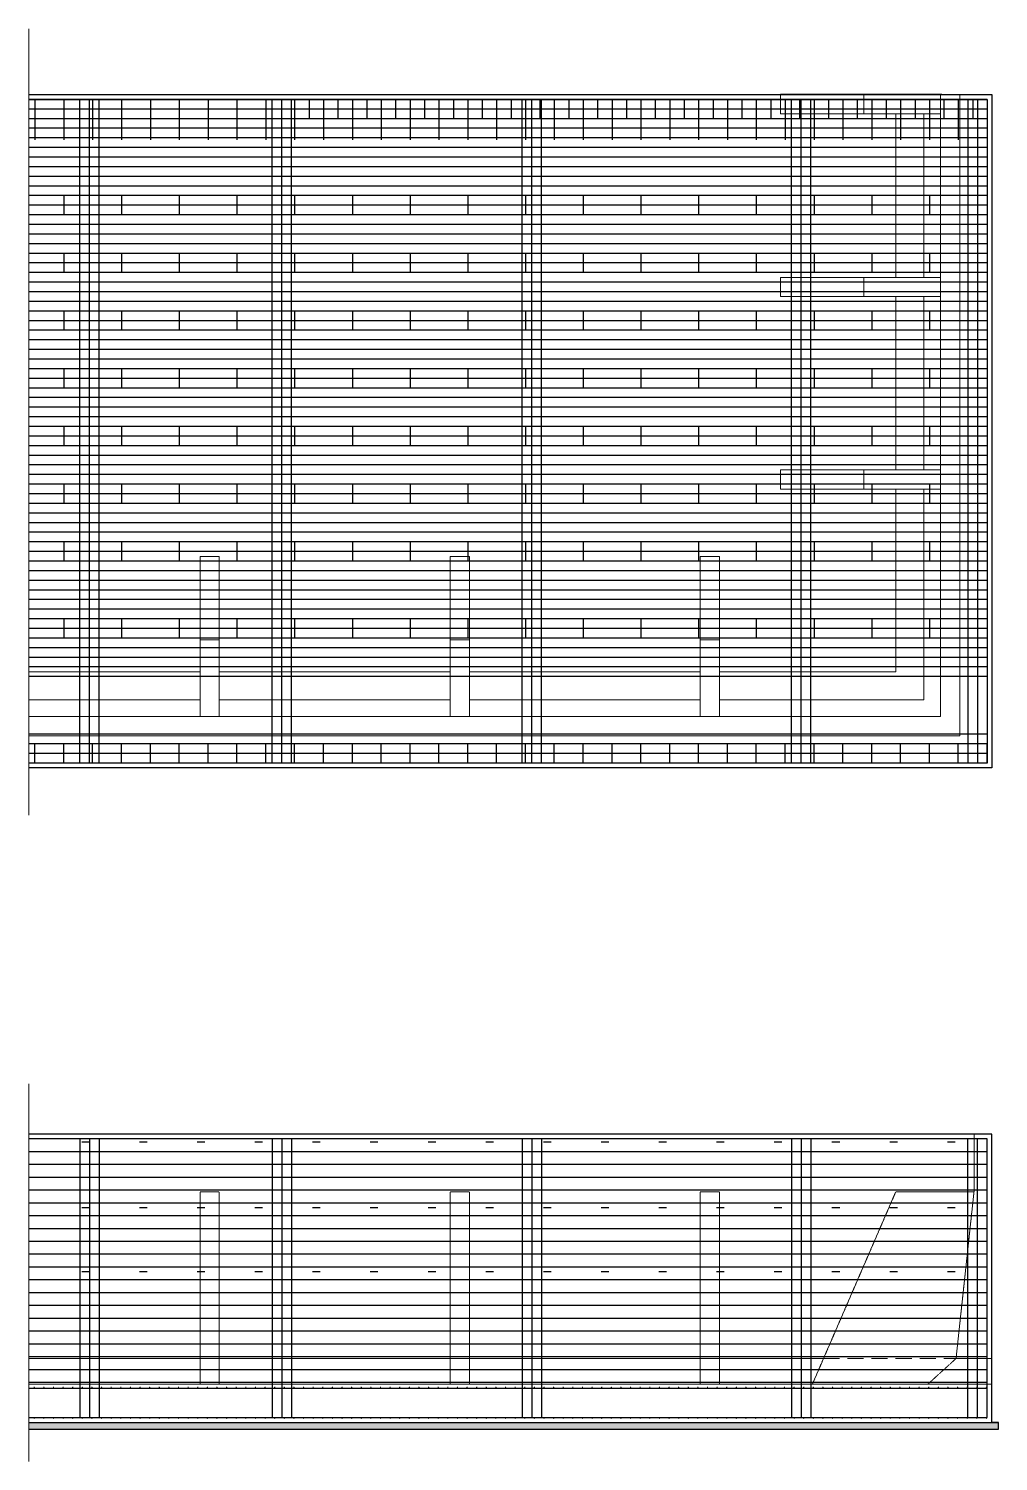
# Model space of a CAD drawing. Header units: centimetres. Extents: x 21448 to 61951, y 7284 to 18464.
# Drawn here: x 60438 to 61951, y 12294 to 14528 of the extents above; entities that cross this region are included whole.
import ezdxf

# ---------------------------------------------------------------- set-up
doc = ezdxf.new("R2010")
doc.units = ezdxf.units.CM
doc.header["$MEASUREMENT"] = 0
doc.linetypes.add('HIDDEN', pattern=[0.375, 0.25, -0.125])
doc.linetypes.add('HIDDEN2', pattern=[0.1875, 0.125, -0.0625])
for name, color, linetype, lineweight in [('DIM', 177, 'Continuous', 20), ('KHUAT', 254, 'HIDDEN', 15), ('THAY', 7, 'Continuous', 25), ('THEPDAI', 3, 'Continuous', 30)]:
    doc.layers.add(name, color=color, linetype=linetype, lineweight=lineweight)
doc.layers.add('Thep chu', color=1, linetype='Continuous')

msp = doc.modelspace()

# ---------------------------------------------------------------- hatches: boundary and pattern name
at = {"layer": 'DIM'}
h = msp.add_hatch(dxfattribs=at)
h.set_pattern_fill('AR-CONC', color=256, style=0)
h.set_pattern_definition([(50, (-7e-12, -301.989), (7.1726018, -0.62752135), [0.75, -8.25]), (355, (-7e-12, -301.989), (-1.3875133, 7.5219213), [0.6, -6.6]), (100.4514, (0.598, -302.041), (5.7850938, 6.8943954), [0.6374019, -7.0114211]), (46.1842, (-7e-12, -299.989), (10.6724105, -1.6551901), [1.125, -12.375]), (96.6356, (0.889, -300.127), (9.346627, 9.7411787), [0.9561029, -10.51713]), (351.1842, (-7e-12, -299.989), (9.3466195, 9.741186), [0.9, -9.9]), (21, (1, -300.489), (5.9690705, -4.0261889), [0.75, -8.25]), (326, (1, -300.489), (2.4331533, 7.25150045), [0.6, -6.6]), (71.4514, (1.4974, -300.824), (8.4022263, 3.225305), [0.6374019, -7.0114211]), (37.5, (-7e-12, -301.9887), (0.12159855, 3.32893854), [0, -6.52, 0, -6.7, 0, -6.625]), (7.5, (-7e-12, -301.9887), (2.63069537, 3.94411712), [0, -3.82, 0, -6.37, 0, -2.525]), (327.5, (-2.23, -301.9887), (5.33822436, -0.22554872), [0, -2.5, 0, -7.8, 0, -10.35]), (317.5, (-3.23, -301.9887), (5.8318617, 1.00104982), [0, -3.25, 0, -5.18, 0, -7.35])])
h.paths.add_polyline_path([(61950.7, 12354.2), (60438.4, 12354.2), (60438.4, 12344.2), (61950.7, 12344.2)])

# ---------------------------------------------------------------- linework, layer by layer
for p, q in [((60438.4, 13301.5), (60438.4, 14528.1)), ((60438.4, 12293.8), (60438.4, 12882.6))]:
    msp.add_line(p, q, dxfattribs=at)
at = {"layer": 'KHUAT', "color": 4, "linetype": 'Continuous'}
for p, q in [((61610.7, 14425.2), (61610.7, 14395.2)), ((61740.7, 14425.2), (61740.7, 14395.2)), ((61860.7, 14425.2), (61860.7, 13455.2)), ((61890.7, 14425.2), (61890.7, 13425.2)), ((61860.7, 14395.2), (61610.7, 14395.2)), ((61790.7, 14395.2), (61790.7, 14140.2)), ((61834.7, 14395.2), (61834.7, 14140.2)), ((61610.7, 14140.2), (61610.7, 14110.2)), ((61860.7, 14140.2), (61610.7, 14140.2)), ((61740.7, 14140.2), (61740.7, 14110.2)), ((61860.7, 14110.2), (61610.7, 14110.2)), ((61790.7, 14110.2), (61790.7, 13840.2)), ((61834.7, 14110.2), (61834.7, 13840.2)), ((61610.7, 13840.2), (61610.7, 13810.2)), ((61860.7, 13840.2), (61610.7, 13840.2)), ((61740.7, 13840.2), (61740.7, 13810.2)), ((61860.7, 13810.2), (61610.7, 13810.2)), ((61790.7, 13810.2), (61790.7, 13525.2)), ((61834.7, 13810.2), (61834.7, 13481.2)), ((60735.7, 13705.2), (60705.7, 13705.2)), ((60705.7, 13455.2), (60705.7, 13705.2)), ((60735.7, 13455.2), (60735.7, 13705.2)), ((61125.7, 13705.2), (61095.7, 13705.2)), ((61095.7, 13455.2), (61095.7, 13705.2)), ((61125.7, 13455.2), (61125.7, 13705.2)), ((61515.7, 13705.2), (61485.7, 13705.2)), ((61485.7, 13455.2), (61485.7, 13705.2)), ((61515.7, 13455.2), (61515.7, 13705.2)), ((60735.7, 13575.2), (60705.7, 13575.2)), ((61125.7, 13575.2), (61095.7, 13575.2)), ((61515.7, 13575.2), (61485.7, 13575.2)), ((60705.7, 13525.2), (60438.4, 13525.2)), ((61095.7, 13525.2), (60735.7, 13525.2)), ((61485.7, 13525.2), (61125.7, 13525.2)), ((61790.7, 13525.2), (61515.7, 13525.2)), ((60705.7, 13481.2), (60438.4, 13481.2)), ((61095.7, 13481.2), (60735.7, 13481.2)), ((61485.7, 13481.2), (61125.7, 13481.2)), ((61834.7, 13481.2), (61515.7, 13481.2)), ((61860.7, 13455.2), (60438.4, 13455.2)), ((61890.7, 13425.2), (60438.4, 13425.2))]:
    msp.add_line(p, q, dxfattribs=at)
at = {"layer": 'KHUAT', "color": 3}
for p, q in [((61912.7, 12804.2), (61912.7, 12714.2)), ((60705.7, 12714.2), (60705.7, 12414.2)), ((60705.7, 12714.2), (60735.7, 12714.2)), ((60735.7, 12714.2), (60735.7, 12414.2)), ((61095.7, 12714.2), (61095.7, 12414.2)), ((61095.7, 12714.2), (61125.7, 12714.2)), ((61125.7, 12714.2), (61125.7, 12414.2)), ((61485.7, 12714.2), (61485.7, 12414.2)), ((61485.7, 12714.2), (61515.7, 12714.2)), ((61515.7, 12714.2), (61515.7, 12414.2)), ((61790.7, 12714.2), (61660.7, 12414.2)), ((61790.7, 12714.2), (61912.7, 12714.2)), ((61912.7, 12714.2), (61884.7, 12454.2)), ((61884.7, 12454.2), (61840.7, 12414.2))]:
    msp.add_line(p, q, dxfattribs=at)
at = {"layer": 'KHUAT'}
for p, q in [((60438.4, 12454.2), (60785.7, 12454.2)), ((60785.7, 12454.2), (61175.7, 12454.2)), ((61175.7, 12454.2), (61565.7, 12454.2)), ((61565.7, 12454.2), (61678, 12454.2)), ((61884.7, 12454.2), (61940.7, 12454.2)), ((60438.4, 12414.2), (61940.7, 12414.2))]:
    msp.add_line(p, q, dxfattribs=at)
at = {"layer": 'KHUAT', "linetype": 'HIDDEN2', "ltscale": 200}
msp.add_line((61678, 12454.2), (61884.7, 12454.2), dxfattribs=at)
at = {"layer": 'THAY'}
for p, q in [((60438.4, 14425.2), (61940.7, 14425.2)), ((61862.7, 14425.2), (61610.7, 14425.2)), ((61940.7, 14425.2), (61940.7, 13375.2)), ((61940.7, 13375.2), (60438.4, 13375.2)), ((61940.7, 13375.2), (60438.4, 13375.2)), ((61940.7, 12804.2), (60438.4, 12804.2)), ((61940.7, 12354.2), (61940.7, 12804.2)), ((60438.4, 12354.2), (61950.7, 12354.2)), ((60438.4, 12344.2), (61950.7, 12344.2)), ((61950.7, 12354.2), (61940.7, 12354.2)), ((61950.7, 12344.2), (61950.7, 12354.2))]:
    msp.add_line(p, q, dxfattribs=at)
at = {"layer": 'Thep chu'}
for p, q in [((61933.2, 14417.7), (60438.4, 14417.7)), ((60438.4, 14417.7), (61933.2, 14417.7)), ((60518.2, 13382.7), (60518.2, 14417.7)), ((60533.2, 13382.7), (60533.2, 14417.7)), ((60548.2, 13382.7), (60548.2, 14417.7)), ((60818.2, 13382.7), (60818.2, 14417.7)), ((60833.2, 13382.7), (60833.2, 14417.7)), ((60848.2, 13382.7), (60848.2, 14417.7)), ((61208.2, 13382.7), (61208.2, 14417.7)), ((61223.2, 13382.7), (61223.2, 14417.7)), ((61238.2, 13382.7), (61238.2, 14417.7)), ((61628.2, 13382.7), (61628.2, 14417.7)), ((61643.2, 13382.7), (61643.2, 14417.7)), ((61658.2, 13382.7), (61658.2, 14417.7)), ((61903.2, 14417.7), (61903.2, 13382.7)), ((61918.2, 14417.7), (61918.2, 13382.7)), ((61933.2, 14417.7), (61933.2, 13382.7)), ((61933.2, 14402.7), (60438.4, 14402.7)), ((61933.2, 14387.7), (60438.4, 14387.7)), ((61933.2, 14372.7), (60438.4, 14372.7)), ((61933.2, 14357.7), (60438.4, 14357.7)), ((61933.2, 14342.7), (60438.4, 14342.7)), ((61933.2, 14327.7), (60438.4, 14327.7)), ((61933.2, 14312.7), (60438.4, 14312.7)), ((61933.2, 14297.7), (60438.4, 14297.7)), ((61933.2, 14282.7), (60438.4, 14282.7)), ((61933.2, 14267.7), (60438.4, 14267.7)), ((61933.2, 14252.7), (60438.4, 14252.7)), ((61933.2, 14237.7), (60438.4, 14237.7)), ((61933.2, 14222.7), (60438.4, 14222.7)), ((61933.2, 14207.7), (60438.4, 14207.7)), ((61933.2, 14192.7), (60438.4, 14192.7)), ((61933.2, 14177.7), (60438.4, 14177.7)), ((61933.2, 14162.7), (60438.4, 14162.7)), ((61933.2, 14147.7), (60438.4, 14147.7)), ((61933.2, 14132.7), (60438.4, 14132.7)), ((61933.2, 14117.7), (60438.4, 14117.7)), ((61933.2, 14102.7), (60438.4, 14102.7)), ((61933.2, 14087.7), (60438.4, 14087.7)), ((61933.2, 14072.7), (60438.4, 14072.7)), ((61933.2, 14057.7), (60438.4, 14057.7)), ((61933.2, 14042.7), (60438.4, 14042.7)), ((61933.2, 14027.7), (60438.4, 14027.7)), ((61933.2, 14012.7), (60438.4, 14012.7)), ((61933.2, 13997.7), (60438.4, 13997.7)), ((61933.2, 13982.7), (60438.4, 13982.7)), ((61933.2, 13967.7), (60438.4, 13967.7)), ((61933.2, 13952.7), (60438.4, 13952.7)), ((61933.2, 13937.7), (60438.4, 13937.7)), ((61933.2, 13922.7), (60438.4, 13922.7)), ((61933.2, 13907.7), (60438.4, 13907.7)), ((61933.2, 13892.7), (60438.4, 13892.7)), ((61933.2, 13877.7), (60438.4, 13877.7)), ((61933.2, 13862.7), (60438.4, 13862.7)), ((61933.2, 13847.7), (60438.4, 13847.7)), ((61933.2, 13832.7), (60438.4, 13832.7)), ((61933.2, 13817.7), (60438.4, 13817.7)), ((61933.2, 13802.7), (60438.4, 13802.7)), ((61933.2, 13787.7), (60438.4, 13787.7)), ((61933.2, 13772.7), (60438.4, 13772.7)), ((61933.2, 13757.7), (60438.4, 13757.7)), ((61933.2, 13742.7), (60438.4, 13742.7)), ((61933.2, 13727.7), (60438.4, 13727.7)), ((61933.2, 13712.7), (60438.4, 13712.7)), ((61933.2, 13697.7), (60438.4, 13697.7)), ((61933.2, 13682.7), (60438.4, 13682.7)), ((61933.2, 13667.7), (60438.4, 13667.7)), ((61933.2, 13652.7), (60438.4, 13652.7)), ((61933.2, 13637.7), (60438.4, 13637.7)), ((61933.2, 13622.7), (60438.4, 13622.7)), ((61933.2, 13607.7), (60438.4, 13607.7)), ((61933.2, 13592.7), (60438.4, 13592.7)), ((61933.2, 13577.7), (60438.4, 13577.7)), ((61933.2, 13562.7), (60438.4, 13562.7)), ((61933.2, 13547.7), (60438.4, 13547.7)), ((61933.2, 13532.7), (60438.4, 13532.7)), ((61933.2, 13517.7), (60438.4, 13517.7)), ((61933.2, 13427.7), (60438.4, 13427.7)), ((61933.2, 13412.7), (60438.4, 13412.7)), ((61933.2, 13397.7), (60438.4, 13397.7)), ((61933.2, 13382.7), (60438.4, 13382.7)), ((61933.2, 12796.7), (60438.4, 12796.7)), ((60518.2, 12796.7), (60518.2, 12362.2)), ((60533.2, 12796.7), (60533.2, 12362.2)), ((60548.2, 12796.7), (60548.2, 12362.2)), ((60818.2, 12796.7), (60818.2, 12362.2)), ((60833.2, 12796.7), (60833.2, 12362.2)), ((60848.2, 12796.7), (60848.2, 12362.2)), ((61208.2, 12796.7), (61208.2, 12362.2)), ((61223.2, 12796.7), (61223.2, 12362.2)), ((61238.2, 12796.7), (61238.2, 12362.2)), ((61628.2, 12796.7), (61628.2, 12362.2)), ((61643.2, 12796.7), (61643.2, 12362.2)), ((61658.2, 12796.7), (61658.2, 12362.2)), ((61903.2, 12362.2), (61903.2, 12796.7)), ((61918.2, 12362.2), (61918.2, 12796.7)), ((61933.2, 12362.2), (61933.2, 12796.7)), ((61933.2, 12776.7), (60438.4, 12776.7)), ((61933.2, 12756.7), (60438.4, 12756.7)), ((61933.2, 12736.7), (60438.4, 12736.7)), ((61933.2, 12716.7), (60438.4, 12716.7)), ((61933.2, 12696.7), (60438.4, 12696.7)), ((61933.2, 12676.7), (60438.4, 12676.7)), ((61933.2, 12656.7), (60438.4, 12656.7)), ((61933.2, 12636.7), (60438.4, 12636.7)), ((61933.2, 12616.7), (60438.4, 12616.7)), ((61933.2, 12596.7), (60438.4, 12596.7)), ((61933.2, 12576.7), (60438.4, 12576.7)), ((61933.2, 12556.7), (60438.4, 12556.7)), ((61933.2, 12536.7), (60438.4, 12536.7)), ((61933.2, 12516.7), (60438.4, 12516.7)), ((61933.2, 12496.7), (60438.4, 12496.7)), ((61933.2, 12476.7), (60438.4, 12476.7)), ((61933.2, 12456.7), (60438.4, 12456.7)), ((61933.2, 12436.7), (60438.4, 12436.7)), ((61933.2, 12416.7), (60438.4, 12416.7)), ((60438.4, 12408.2), (61933.2, 12408.2)), ((60438.4, 12362.2), (61933.2, 12362.2))]:
    msp.add_line(p, q, dxfattribs=at)
at = {"layer": 'Thep chu', "const_width": 1}
for points in [[(60446.6, 12409.4, 1), (60447.6, 12409.4, 1)], [(60461.6, 12409.4, 1), (60462.6, 12409.4, 1)], [(60476.6, 12409.4, 1), (60477.6, 12409.4, 1)], [(60491.6, 12409.4, 1), (60492.6, 12409.4, 1)], [(60506.6, 12409.4, 1), (60507.6, 12409.4, 1)], [(60521.6, 12409.4, 1), (60522.6, 12409.4, 1)], [(60536.6, 12409.4, 1), (60537.6, 12409.4, 1)], [(60551.6, 12409.4, 1), (60552.6, 12409.4, 1)], [(60566.6, 12409.4, 1), (60567.6, 12409.4, 1)], [(60581.6, 12409.4, 1), (60582.6, 12409.4, 1)], [(60596.6, 12409.4, 1), (60597.6, 12409.4, 1)], [(60611.6, 12409.4, 1), (60612.6, 12409.4, 1)], [(60626.6, 12409.4, 1), (60627.6, 12409.4, 1)], [(60641.6, 12409.4, 1), (60642.6, 12409.4, 1)], [(60656.6, 12409.4, 1), (60657.6, 12409.4, 1)], [(60671.6, 12409.4, 1), (60672.6, 12409.4, 1)], [(60686.6, 12409.4, 1), (60687.6, 12409.4, 1)], [(60701.6, 12409.4, 1), (60702.6, 12409.4, 1)], [(60716.6, 12409.4, 1), (60717.6, 12409.4, 1)], [(60731.6, 12409.4, 1), (60732.6, 12409.4, 1)], [(60746.6, 12409.4, 1), (60747.6, 12409.4, 1)], [(60761.6, 12409.4, 1), (60762.6, 12409.4, 1)], [(60776.6, 12409.4, 1), (60777.6, 12409.4, 1)], [(60791.6, 12409.4, 1), (60792.6, 12409.4, 1)], [(60806.6, 12409.4, 1), (60807.6, 12409.4, 1)], [(60821.6, 12409.4, 1), (60822.6, 12409.4, 1)], [(60836.6, 12409.4, 1), (60837.6, 12409.4, 1)], [(60851.6, 12409.4, 1), (60852.6, 12409.4, 1)], [(60866.6, 12409.4, 1), (60867.6, 12409.4, 1)], [(60881.6, 12409.4, 1), (60882.6, 12409.4, 1)], [(60896.6, 12409.4, 1), (60897.6, 12409.4, 1)], [(60911.6, 12409.4, 1), (60912.6, 12409.4, 1)], [(60926.6, 12409.4, 1), (60927.6, 12409.4, 1)], [(60941.6, 12409.4, 1), (60942.6, 12409.4, 1)], [(60956.6, 12409.4, 1), (60957.6, 12409.4, 1)], [(60971.6, 12409.4, 1), (60972.6, 12409.4, 1)], [(60986.6, 12409.4, 1), (60987.6, 12409.4, 1)], [(61001.6, 12409.4, 1), (61002.6, 12409.4, 1)], [(61016.6, 12409.4, 1), (61017.6, 12409.4, 1)], [(61031.6, 12409.4, 1), (61032.6, 12409.4, 1)], [(61046.6, 12409.4, 1), (61047.6, 12409.4, 1)], [(61061.6, 12409.4, 1), (61062.6, 12409.4, 1)], [(61076.6, 12409.4, 1), (61077.6, 12409.4, 1)], [(61091.6, 12409.4, 1), (61092.6, 12409.4, 1)], [(61106.6, 12409.4, 1), (61107.6, 12409.4, 1)], [(61121.6, 12409.4, 1), (61122.6, 12409.4, 1)], [(61136.6, 12409.4, 1), (61137.6, 12409.4, 1)], [(61151.6, 12409.4, 1), (61152.6, 12409.4, 1)], [(61166.6, 12409.4, 1), (61167.6, 12409.4, 1)], [(61181.6, 12409.4, 1), (61182.6, 12409.4, 1)], [(61196.6, 12409.4, 1), (61197.6, 12409.4, 1)], [(61211.6, 12409.4, 1), (61212.6, 12409.4, 1)], [(61226.6, 12409.4, 1), (61227.6, 12409.4, 1)], [(61241.6, 12409.4, 1), (61242.6, 12409.4, 1)], [(61256.6, 12409.4, 1), (61257.6, 12409.4, 1)], [(61271.6, 12409.4, 1), (61272.6, 12409.4, 1)], [(61286.6, 12409.4, 1), (61287.6, 12409.4, 1)], [(61301.6, 12409.4, 1), (61302.6, 12409.4, 1)], [(61316.6, 12409.4, 1), (61317.6, 12409.4, 1)], [(61331.6, 12409.4, 1), (61332.6, 12409.4, 1)], [(61346.6, 12409.4, 1), (61347.6, 12409.4, 1)], [(61361.6, 12409.4, 1), (61362.6, 12409.4, 1)], [(61376.6, 12409.4, 1), (61377.6, 12409.4, 1)], [(61391.6, 12409.4, 1), (61392.6, 12409.4, 1)], [(61406.6, 12409.4, 1), (61407.6, 12409.4, 1)], [(61421.6, 12409.4, 1), (61422.6, 12409.4, 1)], [(61436.6, 12409.4, 1), (61437.6, 12409.4, 1)], [(61451.6, 12409.4, 1), (61452.6, 12409.4, 1)], [(61466.6, 12409.4, 1), (61467.6, 12409.4, 1)], [(61481.6, 12409.4, 1), (61482.6, 12409.4, 1)], [(61496.6, 12409.4, 1), (61497.6, 12409.4, 1)], [(61511.6, 12409.4, 1), (61512.6, 12409.4, 1)], [(61526.6, 12409.4, 1), (61527.6, 12409.4, 1)], [(61541.6, 12409.4, 1), (61542.6, 12409.4, 1)], [(61556.6, 12409.4, 1), (61557.6, 12409.4, 1)], [(61571.6, 12409.4, 1), (61572.6, 12409.4, 1)], [(61586.6, 12409.4, 1), (61587.6, 12409.4, 1)], [(61601.6, 12409.4, 1), (61602.6, 12409.4, 1)], [(61616.6, 12409.4, 1), (61617.6, 12409.4, 1)], [(61631.6, 12409.4, 1), (61632.6, 12409.4, 1)], [(61646.6, 12409.4, 1), (61647.6, 12409.4, 1)], [(61661.6, 12409.4, 1), (61662.6, 12409.4, 1)], [(61676.6, 12409.4, 1), (61677.6, 12409.4, 1)], [(61691.6, 12409.4, 1), (61692.6, 12409.4, 1)], [(61706.6, 12409.4, 1), (61707.6, 12409.4, 1)], [(61721.6, 12409.4, 1), (61722.6, 12409.4, 1)], [(61736.6, 12409.4, 1), (61737.6, 12409.4, 1)], [(61751.6, 12409.4, 1), (61752.6, 12409.4, 1)], [(61766.6, 12409.4, 1), (61767.6, 12409.4, 1)], [(61781.6, 12409.4, 1), (61782.6, 12409.4, 1)], [(61796.6, 12409.4, 1), (61797.6, 12409.4, 1)], [(61811.6, 12409.4, 1), (61812.6, 12409.4, 1)], [(61826.6, 12409.4, 1), (61827.6, 12409.4, 1)], [(61841.6, 12409.4, 1), (61842.6, 12409.4, 1)], [(61856.6, 12409.4, 1), (61857.6, 12409.4, 1)], [(61871.6, 12409.4, 1), (61872.6, 12409.4, 1)], [(61886.6, 12409.4, 1), (61887.6, 12409.4, 1)], [(61901.6, 12409.4, 1), (61902.6, 12409.4, 1)], [(61916.6, 12409.4, 1), (61917.6, 12409.4, 1)], [(61931.6, 12409.4, 1), (61932.6, 12409.4, 1)], [(60446.6, 12361.1, -1), (60447.6, 12361.1, -1)], [(60461.6, 12361.1, -1), (60462.6, 12361.1, -1)], [(60476.6, 12361.1, -1), (60477.6, 12361.1, -1)], [(60491.6, 12361.1, -1), (60492.6, 12361.1, -1)], [(60506.6, 12361.1, -1), (60507.6, 12361.1, -1)], [(60521.6, 12361.1, -1), (60522.6, 12361.1, -1)], [(60536.6, 12361.1, -1), (60537.6, 12361.1, -1)], [(60551.6, 12361.1, -1), (60552.6, 12361.1, -1)], [(60566.6, 12361.1, -1), (60567.6, 12361.1, -1)], [(60581.6, 12361.1, -1), (60582.6, 12361.1, -1)], [(60596.6, 12361.1, -1), (60597.6, 12361.1, -1)], [(60611.6, 12361.1, -1), (60612.6, 12361.1, -1)], [(60626.6, 12361.1, -1), (60627.6, 12361.1, -1)], [(60641.6, 12361.1, -1), (60642.6, 12361.1, -1)], [(60656.6, 12361.1, -1), (60657.6, 12361.1, -1)], [(60671.6, 12361.1, -1), (60672.6, 12361.1, -1)], [(60686.6, 12361.1, -1), (60687.6, 12361.1, -1)], [(60701.6, 12361.1, -1), (60702.6, 12361.1, -1)], [(60716.6, 12361.1, -1), (60717.6, 12361.1, -1)], [(60731.6, 12361.1, -1), (60732.6, 12361.1, -1)], [(60746.6, 12361.1, -1), (60747.6, 12361.1, -1)], [(60761.6, 12361.1, -1), (60762.6, 12361.1, -1)], [(60776.6, 12361.1, -1), (60777.6, 12361.1, -1)], [(60791.6, 12361.1, -1), (60792.6, 12361.1, -1)], [(60806.6, 12361.1, -1), (60807.6, 12361.1, -1)], [(60821.6, 12361.1, -1), (60822.6, 12361.1, -1)], [(60836.6, 12361.1, -1), (60837.6, 12361.1, -1)], [(60851.6, 12361.1, -1), (60852.6, 12361.1, -1)], [(60866.6, 12361.1, -1), (60867.6, 12361.1, -1)], [(60881.6, 12361.1, -1), (60882.6, 12361.1, -1)], [(60896.6, 12361.1, -1), (60897.6, 12361.1, -1)], [(60911.6, 12361.1, -1), (60912.6, 12361.1, -1)], [(60926.6, 12361.1, -1), (60927.6, 12361.1, -1)], [(60941.6, 12361.1, -1), (60942.6, 12361.1, -1)], [(60956.6, 12361.1, -1), (60957.6, 12361.1, -1)], [(60971.6, 12361.1, -1), (60972.6, 12361.1, -1)], [(60986.6, 12361.1, -1), (60987.6, 12361.1, -1)], [(61001.6, 12361.1, -1), (61002.6, 12361.1, -1)], [(61016.6, 12361.1, -1), (61017.6, 12361.1, -1)], [(61031.6, 12361.1, -1), (61032.6, 12361.1, -1)], [(61046.6, 12361.1, -1), (61047.6, 12361.1, -1)], [(61061.6, 12361.1, -1), (61062.6, 12361.1, -1)], [(61076.6, 12361.1, -1), (61077.6, 12361.1, -1)], [(61091.6, 12361.1, -1), (61092.6, 12361.1, -1)], [(61106.6, 12361.1, -1), (61107.6, 12361.1, -1)], [(61121.6, 12361.1, -1), (61122.6, 12361.1, -1)], [(61136.6, 12361.1, -1), (61137.6, 12361.1, -1)], [(61151.6, 12361.1, -1), (61152.6, 12361.1, -1)], [(61166.6, 12361.1, -1), (61167.6, 12361.1, -1)], [(61181.6, 12361.1, -1), (61182.6, 12361.1, -1)], [(61196.6, 12361.1, -1), (61197.6, 12361.1, -1)], [(61211.6, 12361.1, -1), (61212.6, 12361.1, -1)], [(61226.6, 12361.1, -1), (61227.6, 12361.1, -1)], [(61241.6, 12361.1, -1), (61242.6, 12361.1, -1)], [(61256.6, 12361.1, -1), (61257.6, 12361.1, -1)], [(61271.6, 12361.1, -1), (61272.6, 12361.1, -1)], [(61286.6, 12361.1, -1), (61287.6, 12361.1, -1)], [(61301.6, 12361.1, -1), (61302.6, 12361.1, -1)], [(61316.6, 12361.1, -1), (61317.6, 12361.1, -1)], [(61331.6, 12361.1, -1), (61332.6, 12361.1, -1)], [(61346.6, 12361.1, -1), (61347.6, 12361.1, -1)], [(61361.6, 12361.1, -1), (61362.6, 12361.1, -1)], [(61376.6, 12361.1, -1), (61377.6, 12361.1, -1)], [(61391.6, 12361.1, -1), (61392.6, 12361.1, -1)], [(61406.6, 12361.1, -1), (61407.6, 12361.1, -1)], [(61421.6, 12361.1, -1), (61422.6, 12361.1, -1)], [(61436.6, 12361.1, -1), (61437.6, 12361.1, -1)], [(61451.6, 12361.1, -1), (61452.6, 12361.1, -1)], [(61466.6, 12361.1, -1), (61467.6, 12361.1, -1)], [(61481.6, 12361.1, -1), (61482.6, 12361.1, -1)], [(61496.6, 12361.1, -1), (61497.6, 12361.1, -1)], [(61511.6, 12361.1, -1), (61512.6, 12361.1, -1)], [(61526.6, 12361.1, -1), (61527.6, 12361.1, -1)], [(61541.6, 12361.1, -1), (61542.6, 12361.1, -1)], [(61556.6, 12361.1, -1), (61557.6, 12361.1, -1)], [(61571.6, 12361.1, -1), (61572.6, 12361.1, -1)], [(61586.6, 12361.1, -1), (61587.6, 12361.1, -1)], [(61601.6, 12361.1, -1), (61602.6, 12361.1, -1)], [(61616.6, 12361.1, -1), (61617.6, 12361.1, -1)], [(61631.6, 12361.1, -1), (61632.6, 12361.1, -1)], [(61646.6, 12361.1, -1), (61647.6, 12361.1, -1)], [(61661.6, 12361.1, -1), (61662.6, 12361.1, -1)], [(61676.6, 12361.1, -1), (61677.6, 12361.1, -1)], [(61691.6, 12361.1, -1), (61692.6, 12361.1, -1)], [(61706.6, 12361.1, -1), (61707.6, 12361.1, -1)], [(61721.6, 12361.1, -1), (61722.6, 12361.1, -1)], [(61736.6, 12361.1, -1), (61737.6, 12361.1, -1)], [(61751.6, 12361.1, -1), (61752.6, 12361.1, -1)], [(61766.6, 12361.1, -1), (61767.6, 12361.1, -1)], [(61781.6, 12361.1, -1), (61782.6, 12361.1, -1)], [(61796.6, 12361.1, -1), (61797.6, 12361.1, -1)], [(61811.6, 12361.1, -1), (61812.6, 12361.1, -1)], [(61826.6, 12361.1, -1), (61827.6, 12361.1, -1)], [(61841.6, 12361.1, -1), (61842.6, 12361.1, -1)], [(61856.6, 12361.1, -1), (61857.6, 12361.1, -1)], [(61871.6, 12361.1, -1), (61872.6, 12361.1, -1)], [(61886.6, 12361.1, -1), (61887.6, 12361.1, -1)], [(61901.6, 12361.1, -1), (61902.6, 12361.1, -1)], [(61916.6, 12361.1, -1), (61917.6, 12361.1, -1)], [(61931.6, 12361.1, -1), (61932.6, 12361.1, -1)]]:
    msp.add_lwpolyline(points, format="xyb", close=True, dxfattribs=at)
at = {"layer": 'THEPDAI'}
for p, q in [((60448.2, 14417.7), (60448.2, 14354.8)), ((60493.2, 14417.7), (60493.2, 14354.8)), ((60538.2, 14417.7), (60538.2, 14354.8)), ((60583.2, 14417.7), (60583.2, 14354.8)), ((60628.2, 14417.7), (60628.2, 14354.8)), ((60673.2, 14417.7), (60673.2, 14354.8)), ((60718.2, 14417.7), (60718.2, 14354.8)), ((60763.2, 14417.7), (60763.2, 14354.8)), ((60808.2, 14417.7), (60808.2, 14354.8)), ((60853.2, 14417.7), (60853.2, 14354.8)), ((60875.7, 14417.7), (60875.7, 14387.7)), ((60898.2, 14417.7), (60898.2, 14354.8)), ((60920.7, 14417.7), (60920.7, 14387.7)), ((60943.2, 14417.7), (60943.2, 14354.8)), ((60965.7, 14417.7), (60965.7, 14387.7)), ((60988.2, 14417.7), (60988.2, 14354.8)), ((61010.7, 14417.7), (61010.7, 14387.7)), ((61033.2, 14417.7), (61033.2, 14354.8)), ((61055.7, 14417.7), (61055.7, 14387.7)), ((61078.2, 14417.7), (61078.2, 14354.8)), ((61100.7, 14417.7), (61100.7, 14387.7)), ((61123.2, 14417.7), (61123.2, 14354.8)), ((61145.7, 14417.7), (61145.7, 14387.7)), ((61168.2, 14417.7), (61168.2, 14354.8)), ((61190.7, 14417.7), (61190.7, 14387.7)), ((61213.2, 14417.7), (61213.2, 14354.8)), ((61235.7, 14417.7), (61235.7, 14387.7)), ((61258.2, 14417.7), (61258.2, 14354.8)), ((61280.7, 14417.7), (61280.7, 14387.7)), ((61303.2, 14417.7), (61303.2, 14354.8)), ((61325.7, 14417.7), (61325.7, 14387.7)), ((61348.2, 14417.7), (61348.2, 14354.8)), ((61370.7, 14417.7), (61370.7, 14387.7)), ((61393.2, 14417.7), (61393.2, 14354.8)), ((61415.7, 14417.7), (61415.7, 14387.7)), ((61438.2, 14417.7), (61438.2, 14354.8)), ((61460.7, 14417.7), (61460.7, 14387.7)), ((61483.2, 14417.7), (61483.2, 14354.8)), ((61505.7, 14417.7), (61505.7, 14387.7)), ((61528.2, 14417.7), (61528.2, 14354.8)), ((61550.7, 14417.7), (61550.7, 14387.7)), ((61573.2, 14417.7), (61573.2, 14354.8)), ((61595.7, 14417.7), (61595.7, 14387.7)), ((61618.2, 14417.7), (61618.2, 14354.8)), ((61640.7, 14417.7), (61640.7, 14387.7)), ((61663.2, 14417.7), (61663.2, 14354.8)), ((61685.7, 14417.7), (61685.7, 14387.7)), ((61708.2, 14417.7), (61708.2, 14354.8)), ((61730.7, 14417.7), (61730.7, 14387.7)), ((61753.2, 14417.7), (61753.2, 14354.8)), ((61775.7, 14417.7), (61775.7, 14387.7)), ((61798.2, 14417.7), (61798.2, 14354.8)), ((61820.7, 14417.7), (61820.7, 14387.7)), ((61843.2, 14417.7), (61843.2, 14354.8)), ((61865.7, 14417.7), (61865.7, 14387.7)), ((61888.2, 14417.7), (61888.2, 14354.8)), ((61910.7, 14417.7), (61910.7, 14387.7)), ((61933.2, 14417.7), (61933.2, 14354.8)), ((60493.2, 14267.7), (60493.2, 14237.7)), ((60583.2, 14267.7), (60583.2, 14237.7)), ((60673.2, 14267.7), (60673.2, 14237.7)), ((60763.2, 14267.7), (60763.2, 14237.7)), ((60853.2, 14267.7), (60853.2, 14237.7)), ((60943.2, 14267.7), (60943.2, 14237.7)), ((61033.2, 14267.7), (61033.2, 14237.7)), ((61123.2, 14267.7), (61123.2, 14237.7)), ((61213.2, 14267.7), (61213.2, 14237.7)), ((61303.2, 14267.7), (61303.2, 14237.7)), ((61393.2, 14267.7), (61393.2, 14237.7)), ((61483.2, 14267.7), (61483.2, 14237.7)), ((61573.2, 14267.7), (61573.2, 14237.7)), ((61663.2, 14267.7), (61663.2, 14237.7)), ((61753.2, 14267.7), (61753.2, 14237.7)), ((61843.2, 14267.7), (61843.2, 14237.7)), ((60493.2, 14177.7), (60493.2, 14147.7)), ((60583.2, 14177.7), (60583.2, 14147.7)), ((60673.2, 14177.7), (60673.2, 14147.7)), ((60763.2, 14177.7), (60763.2, 14147.7)), ((60853.2, 14177.7), (60853.2, 14147.7)), ((60943.2, 14177.7), (60943.2, 14147.7)), ((61033.2, 14177.7), (61033.2, 14147.7)), ((61123.2, 14177.7), (61123.2, 14147.7)), ((61213.2, 14177.7), (61213.2, 14147.7)), ((61303.2, 14177.7), (61303.2, 14147.7)), ((61393.2, 14177.7), (61393.2, 14147.7)), ((61483.2, 14177.7), (61483.2, 14147.7)), ((61573.2, 14177.7), (61573.2, 14147.7)), ((61663.2, 14177.7), (61663.2, 14147.7)), ((61753.2, 14177.7), (61753.2, 14147.7)), ((61843.2, 14177.7), (61843.2, 14147.7)), ((60493.2, 14087.7), (60493.2, 14057.7)), ((60583.2, 14087.7), (60583.2, 14057.7)), ((60673.2, 14087.7), (60673.2, 14057.7)), ((60763.2, 14087.7), (60763.2, 14057.7)), ((60853.2, 14087.7), (60853.2, 14057.7)), ((60943.2, 14087.7), (60943.2, 14057.7)), ((61033.2, 14087.7), (61033.2, 14057.7)), ((61123.2, 14087.7), (61123.2, 14057.7)), ((61213.2, 14087.7), (61213.2, 14057.7)), ((61303.2, 14087.7), (61303.2, 14057.7)), ((61393.2, 14087.7), (61393.2, 14057.7)), ((61483.2, 14087.7), (61483.2, 14057.7)), ((61573.2, 14087.7), (61573.2, 14057.7)), ((61663.2, 14087.7), (61663.2, 14057.7)), ((61753.2, 14087.7), (61753.2, 14057.7)), ((61843.2, 14087.7), (61843.2, 14057.7)), ((60493.2, 13997.7), (60493.2, 13967.7)), ((60583.2, 13997.7), (60583.2, 13967.7)), ((60673.2, 13997.7), (60673.2, 13967.7)), ((60763.2, 13997.7), (60763.2, 13967.7)), ((60853.2, 13997.7), (60853.2, 13967.7)), ((60943.2, 13997.7), (60943.2, 13967.7)), ((61033.2, 13997.7), (61033.2, 13967.7)), ((61123.2, 13997.7), (61123.2, 13967.7)), ((61213.2, 13997.7), (61213.2, 13967.7)), ((61303.2, 13997.7), (61303.2, 13967.7)), ((61393.2, 13997.7), (61393.2, 13967.7)), ((61483.2, 13997.7), (61483.2, 13967.7)), ((61573.2, 13997.7), (61573.2, 13967.7)), ((61663.2, 13997.7), (61663.2, 13967.7)), ((61753.2, 13997.7), (61753.2, 13967.7)), ((61843.2, 13997.7), (61843.2, 13967.7)), ((60493.2, 13907.7), (60493.2, 13877.7)), ((60583.2, 13907.7), (60583.2, 13877.7)), ((60673.2, 13907.7), (60673.2, 13877.7)), ((60763.2, 13907.7), (60763.2, 13877.7)), ((60853.2, 13907.7), (60853.2, 13877.7)), ((60943.2, 13907.7), (60943.2, 13877.7)), ((61033.2, 13907.7), (61033.2, 13877.7)), ((61123.2, 13907.7), (61123.2, 13877.7)), ((61213.2, 13907.7), (61213.2, 13877.7)), ((61303.2, 13907.7), (61303.2, 13877.7)), ((61393.2, 13907.7), (61393.2, 13877.7)), ((61483.2, 13907.7), (61483.2, 13877.7)), ((61573.2, 13907.7), (61573.2, 13877.7)), ((61663.2, 13907.7), (61663.2, 13877.7)), ((61753.2, 13907.7), (61753.2, 13877.7)), ((61843.2, 13907.7), (61843.2, 13877.7)), ((60493.2, 13817.7), (60493.2, 13787.7)), ((60583.2, 13817.7), (60583.2, 13787.7)), ((60673.2, 13817.7), (60673.2, 13787.7)), ((60763.2, 13817.7), (60763.2, 13787.7)), ((60853.2, 13817.7), (60853.2, 13787.7)), ((60943.2, 13817.7), (60943.2, 13787.7)), ((61033.2, 13817.7), (61033.2, 13787.7)), ((61123.2, 13817.7), (61123.2, 13787.7)), ((61213.2, 13817.7), (61213.2, 13787.7)), ((61303.2, 13817.7), (61303.2, 13787.7)), ((61393.2, 13817.7), (61393.2, 13787.7)), ((61483.2, 13817.7), (61483.2, 13787.7)), ((61573.2, 13817.7), (61573.2, 13787.7)), ((61663.2, 13817.7), (61663.2, 13787.7)), ((61753.2, 13817.7), (61753.2, 13787.7)), ((61843.2, 13817.7), (61843.2, 13787.7)), ((60493.2, 13727.7), (60493.2, 13697.7)), ((60583.2, 13727.7), (60583.2, 13697.7)), ((60673.2, 13727.7), (60673.2, 13697.7)), ((60763.2, 13727.7), (60763.2, 13697.7)), ((60853.2, 13727.7), (60853.2, 13697.7)), ((60943.2, 13727.7), (60943.2, 13697.7)), ((61033.2, 13727.7), (61033.2, 13697.7)), ((61123.2, 13727.7), (61123.2, 13697.7)), ((61213.2, 13727.7), (61213.2, 13697.7)), ((61303.2, 13727.7), (61303.2, 13697.7)), ((61393.2, 13727.7), (61393.2, 13697.7)), ((61483.2, 13727.7), (61483.2, 13697.7)), ((61573.2, 13727.7), (61573.2, 13697.7)), ((61663.2, 13727.7), (61663.2, 13697.7)), ((61753.2, 13727.7), (61753.2, 13697.7)), ((61843.2, 13727.7), (61843.2, 13697.7)), ((60493.2, 13607.7), (60493.2, 13577.7)), ((60583.2, 13607.7), (60583.2, 13577.7)), ((60673.2, 13607.7), (60673.2, 13577.7)), ((60763.2, 13607.7), (60763.2, 13577.7)), ((60853.2, 13607.7), (60853.2, 13577.7)), ((60943.2, 13607.7), (60943.2, 13577.7)), ((61033.2, 13607.7), (61033.2, 13577.7)), ((61123.2, 13607.7), (61123.2, 13577.7)), ((61213.2, 13607.7), (61213.2, 13577.7)), ((61303.2, 13607.7), (61303.2, 13577.7)), ((61393.2, 13607.7), (61393.2, 13577.7)), ((61483.2, 13607.7), (61483.2, 13577.7)), ((61573.2, 13607.7), (61573.2, 13577.7)), ((61663.2, 13607.7), (61663.2, 13577.7)), ((61753.2, 13607.7), (61753.2, 13577.7)), ((61843.2, 13607.7), (61843.2, 13577.7)), ((60448.2, 13382.7), (60448.2, 13412.7)), ((60493.2, 13382.7), (60493.2, 13412.7)), ((60538.2, 13382.7), (60538.2, 13412.7)), ((60583.2, 13382.7), (60583.2, 13412.7)), ((60628.2, 13382.7), (60628.2, 13412.7)), ((60673.2, 13382.7), (60673.2, 13412.7)), ((60718.2, 13382.7), (60718.2, 13412.7)), ((60763.2, 13382.7), (60763.2, 13412.7)), ((60808.2, 13382.7), (60808.2, 13412.7)), ((60853.2, 13382.7), (60853.2, 13412.7)), ((60898.2, 13382.7), (60898.2, 13412.7)), ((60943.2, 13382.7), (60943.2, 13412.7)), ((60988.2, 13382.7), (60988.2, 13412.7)), ((61033.2, 13382.7), (61033.2, 13412.7)), ((61078.2, 13382.7), (61078.2, 13412.7)), ((61123.2, 13382.7), (61123.2, 13412.7)), ((61168.2, 13382.7), (61168.2, 13412.7)), ((61213.2, 13382.7), (61213.2, 13412.7)), ((61258.2, 13382.7), (61258.2, 13412.7)), ((61303.2, 13382.7), (61303.2, 13412.7)), ((61348.2, 13382.7), (61348.2, 13412.7)), ((61393.2, 13382.7), (61393.2, 13412.7)), ((61438.2, 13382.7), (61438.2, 13412.7)), ((61483.2, 13382.7), (61483.2, 13412.7)), ((61528.2, 13382.7), (61528.2, 13412.7)), ((61573.2, 13382.7), (61573.2, 13412.7)), ((61618.2, 13382.7), (61618.2, 13412.7)), ((61663.2, 13382.7), (61663.2, 13412.7)), ((61708.2, 13382.7), (61708.2, 13412.7)), ((61753.2, 13382.7), (61753.2, 13412.7)), ((61798.2, 13382.7), (61798.2, 13412.7)), ((61843.2, 13382.7), (61843.2, 13412.7)), ((61888.2, 13382.7), (61888.2, 13412.7)), ((61933.2, 13382.7), (61933.2, 13412.7)), ((60521.2, 12792.3), (60533.2, 12792.3)), ((60611.2, 12792.3), (60623.2, 12792.3)), ((60701.2, 12792.3), (60713.2, 12792.3)), ((60791.2, 12792.3), (60803.2, 12792.3)), ((60881.2, 12792.3), (60893.2, 12792.3)), ((60971.2, 12792.3), (60983.2, 12792.3)), ((61061.2, 12792.3), (61073.2, 12792.3)), ((61151.2, 12792.3), (61163.2, 12792.3)), ((61241.2, 12792.3), (61253.2, 12792.3)), ((61331.2, 12792.3), (61343.2, 12792.3)), ((61421.2, 12792.3), (61433.2, 12792.3)), ((61511.2, 12792.3), (61523.2, 12792.3)), ((61601.2, 12792.3), (61613.2, 12792.3)), ((61691.2, 12792.3), (61703.2, 12792.3)), ((61781.2, 12792.3), (61793.2, 12792.3)), ((61871.2, 12792.3), (61883.2, 12792.3)), ((60521.2, 12689.6), (60533.2, 12689.6)), ((60611.2, 12689.6), (60623.2, 12689.6)), ((60701.2, 12689.6), (60713.2, 12689.6)), ((60791.2, 12689.6), (60803.2, 12689.6)), ((60881.2, 12689.6), (60893.2, 12689.6)), ((60971.2, 12689.6), (60983.2, 12689.6)), ((61061.2, 12689.6), (61073.2, 12689.6)), ((61151.2, 12689.6), (61163.2, 12689.6)), ((61241.2, 12689.6), (61253.2, 12689.6)), ((61331.2, 12689.6), (61343.2, 12689.6)), ((61421.2, 12689.6), (61433.2, 12689.6)), ((61511.2, 12689.6), (61523.2, 12689.6)), ((61601.2, 12689.6), (61613.2, 12689.6)), ((61691.2, 12689.6), (61703.2, 12689.6)), ((61781.2, 12689.6), (61793.2, 12689.6)), ((61871.2, 12689.6), (61883.2, 12689.6)), ((60521.2, 12589.9), (60533.2, 12589.9)), ((60611.2, 12589.9), (60623.2, 12589.9)), ((60701.2, 12589.9), (60713.2, 12589.9)), ((60791.2, 12589.9), (60803.2, 12589.9)), ((60881.2, 12589.9), (60893.2, 12589.9)), ((60971.2, 12589.9), (60983.2, 12589.9)), ((61061.2, 12589.9), (61073.2, 12589.9)), ((61151.2, 12589.9), (61163.2, 12589.9)), ((61241.2, 12589.9), (61253.2, 12589.9)), ((61331.2, 12589.9), (61343.2, 12589.9)), ((61421.2, 12589.9), (61433.2, 12589.9)), ((61511.2, 12589.9), (61523.2, 12589.9)), ((61601.2, 12589.9), (61613.2, 12589.9)), ((61691.2, 12589.9), (61703.2, 12589.9)), ((61781.2, 12589.9), (61793.2, 12589.9)), ((61871.2, 12589.9), (61883.2, 12589.9))]:
    msp.add_line(p, q, dxfattribs=at)

doc.saveas('drawing.dxf')
